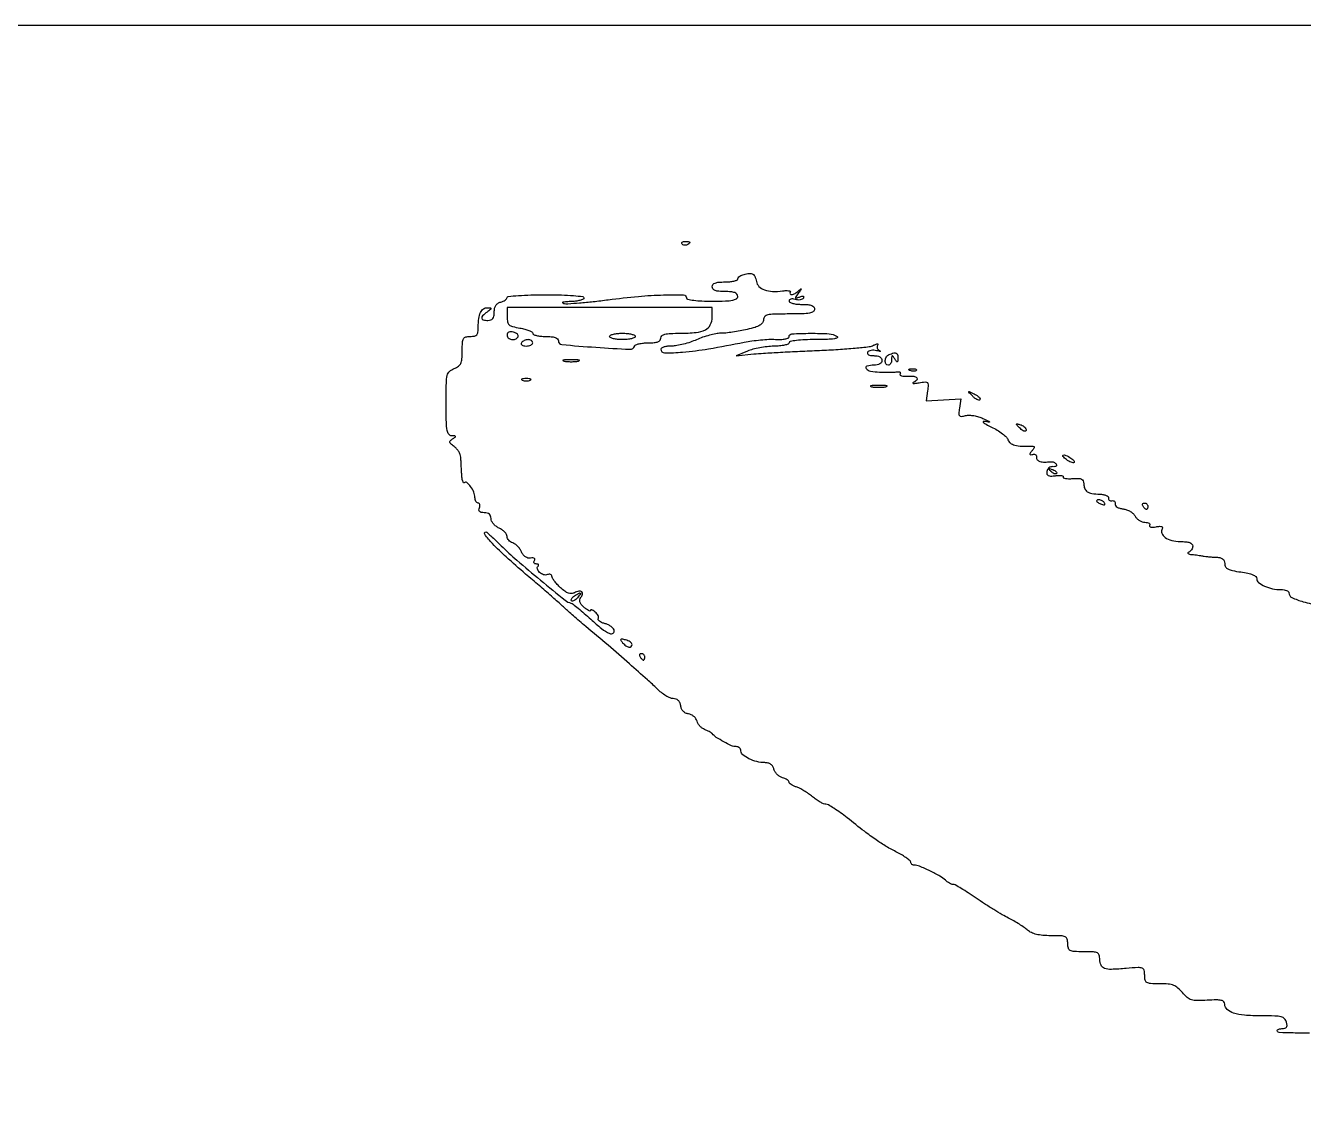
# Model space of a CAD drawing. Extents: x 0 to 2372, y 0 to 2187.
# Drawn here: x 838.7 to 1237.6, y 1851.9 to 2187 of the extents above; entities that cross this region are included whole.
import ezdxf

# ---------------------------------------------------------------- set-up
doc = ezdxf.new("R2010")
doc.units = 0

msp = doc.modelspace()

# ---------------------------------------------------------------- linework, layer by layer
msp.add_lwpolyline([(0, 1093.5), (0, 0), (1186, 0), (2372, 0), (2372, 1093.5), (2372, 2187), (1186, 2187), (0, 2187)], close=True)
for points in [[(1046, 2119.39235, -0.242453), (1045.73067, 2118.869573, -0.095999), (1044.973487, 2118.524204, -0.093664), (1044.127513, 2118.482091, -0.223667), (1043.613087, 2118.817021, -0.158515), (1043.534562, 2119.139071, -0.191218), (1043.669932, 2119.417083, -0.126631), (1044.024148, 2119.605052, -0.059057), (1044.543989, 2119.666667, -0.017729), (1045.102116, 2119.64687, -0.028836), (1045.572297, 2119.586086, -0.02859), (1045.921037, 2119.499492, -0.328686)], [(989, 2096.127808, 0.04612), (989.149898, 2094.506194, 0.168042), (989.65384, 2093.620552, 0.121671), (990.706743, 2093.074607, 0.019411), (993, 2092.615991, -0.022653), (994.532563, 2092.299157, -0.034344), (995.825, 2091.873976, -0.037096), (996.759462, 2091.410249, -0.264949), (997, 2090.988182, 0.297409), (997.249717, 2090.605496, 0.043099), (998.175, 2090.290279, 0.037255), (999.467036, 2090.071522, 0.023315), (1001, 2090, -0.021755), (1002.77831, 2089.922588, -0.059525), (1004.007624, 2089.665811, -0.101744), (1004.737489, 2089.240503, -0.213244), (1005, 2088.652973, 0.388056), (1006.096152, 2087.453293, 0.005442), (1016.710216, 2086.610425, 0.005573), (1027.337622, 2086.001712, 0.33379), (1028.833333, 2087.021154, -0.222677), (1029.199076, 2087.401047, -0.034964), (1030.219271, 2087.712464, -0.033209), (1031.558868, 2087.928615, -0.0234), (1033.083333, 2088, 0.021008), (1034.924033, 2088.077374, 0.070548), (1036.097222, 2088.345745, 0.129174), (1036.754252, 2088.81746, 0.17454), (1037, 2089.5, -0.223375), (1037.340411, 2090.223952, -0.1128), (1038.260957, 2090.688177, -0.050208), (1039.991896, 2090.935804, -0.010441), (1043.065741, 2091, 0.023345), (1048.009437, 2091.23095, 0.094214), (1050.897945, 2092.065428, 0.162352), (1052.437807, 2093.622668, 0.114976), (1053, 2096.035184), (1053, 2099), (1021, 2099), (989, 2099)], [(989, 2090.40638, 0.209732), (989.391151, 2089.514896, 0.149439), (990.387437, 2089.037105, 0.132449), (991.575808, 2089.171815, 0.161631), (992.429736, 2089.88631, 0.21724), (992.477599, 2090.264948, 0.124503), (992.232402, 2090.665037, 0.082294), (991.710675, 2091.028927, 0.047293), (990.988753, 2091.29269, 0.04857), (990.131731, 2091.429865, 0.120805), (989.511075, 2091.317696, 0.169002), (989.137767, 2090.967068, 0.121055)], [(1029, 2090, -0.295869), (1028.748945, 2089.612873, -0.04382), (1027.825, 2089.29375, -0.037669), (1026.532944, 2089.07239, -0.023598), (1025, 2089, -0.023598), (1023.467056, 2089.07239, -0.037669), (1022.175, 2089.29375, -0.04382), (1021.251055, 2089.612873, -0.295869), (1021, 2090, -0.295869), (1021.251055, 2090.387127, -0.04382), (1022.175, 2090.70625, -0.037669), (1023.467056, 2090.92761, -0.023598), (1025, 2091, -0.023598), (1026.532944, 2090.92761, -0.037669), (1027.825, 2090.70625, -0.04382), (1028.748945, 2090.387127, -0.295869)], [(993.5, 2088, 0.202618), (993.441401, 2087.621877, 0.181468), (993.66835, 2087.29375, 0.104212), (994.195401, 2087.071541, 0.047867), (994.940983, 2087, 0.0466), (995.729059, 2087.073608, 0.066561), (996.395164, 2087.29375, 0.086673), (996.844577, 2087.618015, 0.195654), (997, 2088, 0.142666), (996.888931, 2088.38134, 0.09965), (996.576711, 2088.70625, 0.08433), (996.109818, 2088.925146, 0.067639), (995.559017, 2089, 0.061875), (994.961978, 2088.925833, 0.051278), (994.359775, 2088.70625, 0.053305), (993.842344, 2088.382836, 0.08825)], [(1006.75, 2082.294267, 0.029693), (1007.774707, 2082.159351, 0.017887), (1009, 2082.115502, 0.017887), (1010.225293, 2082.159351, 0.029693), (1011.25, 2082.294267, 0.142433), (1011.560023, 2082.453014, 0.611425), (1011.517187, 2082.600334, 0.039503), (1010.61149, 2082.701569, 0.008087), (1009, 2082.727636, 0.008087), (1007.38851, 2082.701569, 0.039503), (1006.482813, 2082.600334, 0.611425), (1006.439977, 2082.453014, 0.142433)], [(1110.984687, 2083.25, -0.011938), (1110.952739, 2082.271084, -0.327416), (1110.798096, 2082.083458, -0.309569), (1110.563444, 2082.169589, -0.011213), (1110, 2083, 0.011213), (1109.436556, 2083.830411, 0.309569), (1109.201904, 2083.916542, 0.327416), (1109.047261, 2083.728916, 0.011938), (1109.015313, 2082.75, -0.055145), (1108.935321, 2082.080571, -0.074289), (1108.710748, 2081.514062, -0.09332), (1108.382749, 2081.13386, -0.169824), (1108, 2081, -0.266094), (1107.266132, 2081.420317, -0.152487), (1107.028666, 2082.444276, -0.118456), (1107.406519, 2083.621525, -0.161605), (1108.25, 2084.337719, -0.025847), (1109.697337, 2084.836454, -0.166187), (1110.459361, 2084.798932, -0.246451), (1110.867879, 2084.322649, -0.058677)], [(1116.729167, 2079.395833, -0.126455), (1116.402231, 2079.202593, -0.060344), (1115.916927, 2079.123424, -0.05415), (1115.359369, 2079.160852, -0.051402), (1114.8125, 2079.316886, -0.054073), (1114.395823, 2079.538436, -0.470617), (1114.37858, 2079.720685, -0.168741), (1114.670344, 2079.862007, -0.018894), (1115.416667, 2079.921053, -0.028489), (1116.112848, 2079.910055, -0.077125), (1116.592839, 2079.799335, -0.208169), (1116.77538, 2079.614691, -0.296942)], [(993.75, 2076.337719, 0.057986), (994.320008, 2076.181385, 0.037979), (995, 2076.12966, 0.037979), (995.679992, 2076.181385, 0.057986), (996.25, 2076.337719, 0.174857), (996.459382, 2076.525001, 0.447206), (996.398438, 2076.693942, 0.078554), (995.89144, 2076.810911, 0.017491), (995, 2076.842105, 0.017491), (994.10856, 2076.810911, 0.078554), (993.601562, 2076.693942, 0.447206), (993.540618, 2076.525001, 0.174857)], [(1102.75, 2074.294267, 0.029693), (1103.774707, 2074.159351, 0.017887), (1105, 2074.115502, 0.017887), (1106.225293, 2074.159351, 0.029693), (1107.25, 2074.294267, 0.142433), (1107.560023, 2074.453014, 0.611425), (1107.517187, 2074.600334, 0.039503), (1106.61149, 2074.701569, 0.008087), (1105, 2074.727636, 0.008087), (1103.38851, 2074.701569, 0.039503), (1102.482813, 2074.600334, 0.611425), (1102.439977, 2074.453014, 0.142433)], [(1136.561837, 2070.228504, -0.253633), (1136.205514, 2070.122712, -0.066521), (1135.62434, 2070.328967, -0.05091), (1134.931813, 2070.778353, -0.032763), (1134.22619, 2071.426339, -0.002294), (1133.072152, 2072.645748, -0.404836), (1133.074764, 2072.808394, -0.323466), (1133.256694, 2072.8377, -0.001975), (1134.835646, 2072.035795, -0.029819), (1135.687471, 2071.53269, -0.05386), (1136.306169, 2071.010796, -0.082345), (1136.619194, 2070.551408, -0.314606)], [(1151, 2060.770566, -0.214681), (1150.871103, 2060.484197, -0.22275), (1150.574222, 2060.396714, -0.100348), (1150.096566, 2060.57205, -0.035237), (1149.5, 2061, -0.012711), (1148.925401, 2061.50208, -0.017822), (1148.440625, 2061.980891, -0.014236), (1148.071145, 2062.395857, -0.176553), (1148, 2062.59106, -0.407084), (1148.095087, 2062.688496, -0.044074), (1148.440625, 2062.666459, -0.034664), (1148.924595, 2062.557685, -0.019009), (1149.5, 2062.361626, -0.054778), (1150.073663, 2062.065988, -0.05745), (1150.559375, 2061.656816, -0.064053), (1150.88993, 2061.201557, -0.125677)], [(1164.97104, 2052.03906, -0.03592), (1165.500559, 2051.648316, -0.061262), (1165.871132, 2051.243196, -0.090717), (1166.037523, 2050.887527, -0.266567), (1165.969467, 2050.636134, -0.250852), (1165.663344, 2050.543502, -0.044), (1165.06594, 2050.71896, -0.038583), (1164.334699, 2051.072856, -0.025882), (1163.557298, 2051.581761, -0.043075), (1162.474467, 2052.526636, -0.554506), (1162.581398, 2052.95367, -0.193244), (1163.431143, 2052.894999, -0.028307)], [(1160.526461, 2047.193128, -0.20742), (1160.220211, 2047.072099, -0.082976), (1159.768815, 2047.162781, -0.063152), (1159.246577, 2047.441312, -0.043285), (1158.733333, 2047.875912, -0.011214), (1158.106486, 2048.536448, -0.400052), (1158.111181, 2048.729672, -0.286372), (1158.336218, 2048.78179, -0.008399), (1159.293128, 2048.435707, -0.036269), (1159.940734, 2048.133723, -0.070189), (1160.395085, 2047.789051, -0.120343), (1160.59249, 2047.461316, -0.278911)], [(1173, 2038.606989, 0.2252), (1173.088769, 2038.419896, 0.029412), (1173.455882, 2038.154486, 0.029555), (1173.957462, 2037.875192, 0.020646), (1174.551938, 2037.618443, 0.036408), (1175.131719, 2037.443138, 0.155351), (1175.487528, 2037.474315, 0.32948), (1175.606889, 2037.674071, 0.1144), (1175.492921, 2038.011454, 0.115814), (1174.901891, 2038.603931, 0.080554), (1174.026239, 2038.969265, 0.115534), (1173.291154, 2038.972535, 0.349578)], [(1189, 2037, -0.042167), (1188.967655, 2036.617151, -0.061769), (1188.870461, 2036.29375, -0.081139), (1188.727648, 2036.07446, -0.210953), (1188.559017, 2036, -0.151918), (1188.34829, 2036.065539, -0.038439), (1188.066025, 2036.29375, -0.035638), (1187.768994, 2036.617226, -0.029505), (1187.5, 2037, -0.082592), (1187.343488, 2037.3821, -0.161196), (1187.3746, 2037.70625, -0.182303), (1187.586039, 2037.921712, -0.108972), (1187.940983, 2038, -0.093332), (1188.345238, 2037.923877, -0.09642), (1188.688914, 2037.70625, -0.099167), (1188.918938, 2037.381556, -0.105053)], [(1010.979944, 2008.475834, -0.039407), (1010.453252, 2007.934292, -0.06172), (1009.916631, 2007.569338, -0.085026), (1009.452534, 2007.423579, -0.234162), (1009.13646, 2007.530207, -0.225585), (1009.032091, 2007.823706, -0.108439), (1009.159984, 2008.21208, -0.073916), (1009.507686, 2008.640546, -0.044429), (1010.02896, 2009.03906, -0.007952), (1011.458847, 2009.911828, -0.273213), (1011.839289, 2009.911334, -0.447869), (1011.89468, 2009.6293, -0.011124)], [(1025.065294, 1994.421326, 0.057778), (1026.051057, 1993.47943, 0.11701), (1027.027751, 1993.049976, 0.227657), (1027.703661, 1993.234413, 0.217518), (1028, 1993.883369, 0.18499), (1027.855541, 1994.260458, 0.058693), (1027.395712, 1994.665273, 0.049464), (1026.730253, 1995.033806, 0.037801), (1025.942849, 1995.304694, 0.01302), (1024.834001, 1995.564019, 0.253319), (1024.50812, 1995.465884, 0.363425), (1024.483961, 1995.182104, 0.020124)], [(1030.5, 1990, 0.029505), (1030.768994, 1989.617226, 0.035638), (1031.066025, 1989.29375, 0.038439), (1031.34829, 1989.065539, 0.151918), (1031.559017, 1989, 0.210953), (1031.727648, 1989.07446, 0.081139), (1031.870461, 1989.29375, 0.061769), (1031.967655, 1989.617151, 0.042167), (1032, 1990, 0.105053), (1031.918938, 1990.381556, 0.099167), (1031.688914, 1990.70625, 0.09642), (1031.345238, 1990.923877, 0.093332), (1030.940983, 1991, 0.108972), (1030.586039, 1990.921712, 0.182303), (1030.3746, 1990.70625, 0.161196), (1030.343488, 1990.3821, 0.082592)]]:
    msp.add_lwpolyline(points, format="xyb", close=True)
msp.add_lwpolyline([(1239.496565, 1872.629145, -0.00855), (1234.365683, 1872.65527, -0.003317), (1230.011963, 1872.780801, -0.250491), (1229.424537, 1873.122102, -0.225293), (1229.387766, 1873.453852, -0.172986), (1229.618682, 1873.742118, -0.09488), (1230.131922, 1873.937438, -0.043639), (1230.847363, 1874, 0.056492), (1231.76479, 1874.103986, 0.182037), (1232.267956, 1874.437874, 0.172237), (1232.442099, 1875.035188, 0.049623), (1232.289749, 1876, 0.134452), (1231.676773, 1877.062982, 0.134455), (1230.607742, 1877.665325, 0.054469), (1228.618719, 1877.939479, 0.007035), (1224.317627, 1878, -0.018731), (1219.115439, 1878.194956, -0.058887), (1215.691092, 1878.862598, -0.107382), (1213.718536, 1880.002866, -0.21124), (1213, 1881.627733, 0.192872), (1212.700127, 1882.376205, 0.148611), (1211.926911, 1882.812376, 0.059924), (1210.41046, 1882.962748, 0.010419), (1207.530049, 1882.84255, -0.014561), (1204.31508, 1882.735057, -0.076623), (1202.573346, 1882.995879, -0.105364), (1201.261362, 1883.73241, -0.039879), (1199.791026, 1885.25, 0.041951), (1198.395951, 1886.678037, 0.085292), (1197.056599, 1887.486447, 0.071078), (1195.366324, 1887.883928, 0.022265), (1192.760977, 1888, -0.011144), (1189.846449, 1888.064965, -0.115901), (1188.70104, 1888.388569, -0.216647), (1188.161436, 1889.116383, -0.052868), (1188, 1890.638889, 0.054464), (1187.828603, 1892.207716, 0.254471), (1187.252442, 1892.86995, 0.104606), (1186.004407, 1893.055985, 0.006478), (1182.25, 1892.779777, -0.012222), (1177.618056, 1892.492462, -0.091526), (1175.449953, 1892.809142, -0.20845), (1174.385921, 1893.777963, -0.105687), (1174, 1895.583333, 0.069015), (1173.812012, 1896.938789, 0.214436), (1173.232759, 1897.629167, 0.102438), (1172.007084, 1897.936996, 0.010475), (1169, 1898, -0.010324), (1165.96031, 1898.06277, -0.105983), (1164.75, 1898.375, -0.217022), (1164.180083, 1899.080151, -0.063163), (1164, 1900.5, 0.066096), (1163.810662, 1901.926048, 0.220177), (1163.218856, 1902.632329, 0.101124), (1161.952858, 1902.939937, 0.009199), (1158.688561, 1903, -0.020547), (1156.187628, 1903.102814, -0.038688), (1154.193579, 1903.423614, -0.048535), (1152.627141, 1903.966892, -0.076017), (1151.438561, 1904.75, 0.031221), (1150.420684, 1905.559572, 0.011562), (1148.894452, 1906.573438, 0.011406), (1147.173572, 1907.605979, 0.013493), (1145.5, 1908.5, -0.016212), (1143.543549, 1909.558848, -0.006114), (1140.875197, 1911.160937, -0.006048), (1138.011925, 1912.976232, -0.007329), (1135.373009, 1914.75, 0.007467), (1132.949317, 1916.378133, 0.01051), (1130.736921, 1917.751563, 0.00703), (1128.858891, 1918.828062, 0.127287), (1128.194438, 1919, -0.089449), (1127.698406, 1919.089455, -0.035117), (1127.063589, 1919.378332, -0.03336), (1126.404682, 1919.79507, -0.035495), (1125.821429, 1920.28794, 0.06494), (1124.115563, 1921.565649, 0.01547), (1120.966609, 1923.213968, 0.013541), (1117.745772, 1924.668614, 0.099611), (1116.098871, 1925, -0.081473), (1115.679165, 1925.068847, -0.091985), (1115.322793, 1925.267546, -0.100691), (1115.084514, 1925.563409, -0.119895), (1115, 1925.910794, 0.219419), (1114.784751, 1926.377675, 0.019954), (1113.751563, 1927.191036, 0.022932), (1112.378176, 1928.09309, 0.015874), (1110.75, 1928.990077, -0.015775), (1107.367732, 1930.852548, -0.017351), (1104.217908, 1932.869685, -0.012745), (1100.510516, 1935.57156, -0.004123), (1095.160202, 1939.75419, 0.011261), (1093.017758, 1941.38032, 0.015021), (1090.997261, 1942.752793, 0.012223), (1089.272088, 1943.792074, 0.130166), (1088.486928, 1944, -0.105567), (1087.793553, 1944.148045, -0.023974), (1086.714809, 1944.69418, -0.02379), (1085.50677, 1945.458578, -0.021149), (1084.326725, 1946.363167, 0.021059), (1083.079552, 1947.319571, 0.017148), (1081.669413, 1948.239019, 0.017482), (1080.310508, 1948.996541, 0.04259), (1079.25, 1949.430555, -0.030966), (1078.388528, 1949.759979, -0.041785), (1077.660938, 1950.167605, -0.0478), (1077.149775, 1950.589244, -0.198952), (1077, 1950.950756, 0.195493), (1076.85722, 1951.30198, 0.054743), (1076.3907, 1951.686378, 0.046441), (1075.719858, 1952.041614, 0.034615), (1074.925787, 1952.309156, -0.076712), (1074.092123, 1952.670405, -0.055901), (1073.301539, 1953.301539, -0.055901), (1072.670405, 1954.092123, -0.076712), (1072.309156, 1954.925787, 0.076817), (1071.923274, 1955.815789, 0.096291), (1071.308367, 1956.470005, 0.092062), (1070.469665, 1956.865633, 0.064378), (1069.430422, 1957, -0.062916), (1066.974894, 1957.310211, -0.051648), (1064.493933, 1958.228609, -0.055244), (1062.578365, 1959.451347, -0.226851), (1062, 1960.660515, 0.113855), (1061.882121, 1961.171474, 0.10031), (1061.54904, 1961.606526, 0.093878), (1061.051036, 1961.898462, 0.085964), (1060.464817, 1962, -0.105979), (1059.0661, 1962.299837, -0.018689), (1056.645267, 1963.498369, -0.020363), (1054.297808, 1964.898511, -0.073702), (1053, 1966.049843, 0.075013), (1052.689744, 1966.323639, 0.018567), (1052.104924, 1966.671165, 0.018575), (1051.398025, 1967.023072, 0.017658), (1050.655061, 1967.327988, -0.0719), (1049.911622, 1967.731899, -0.049587), (1049.203142, 1968.379236, -0.049424), (1048.633239, 1969.156614, -0.069627), (1048.303124, 1969.948854, 0.089243), (1047.949157, 1970.712997, 0.064361), (1047.314064, 1971.408048, 0.063066), (1046.507165, 1971.932024, 0.077248), (1045.648063, 1972.193807, -0.077867), (1044.730352, 1972.474685, -0.087874), (1043.98498, 1973.01556, -0.086017), (1043.459359, 1973.79023, -0.070985), (1043.180449, 1974.75, 0.063093), (1042.91396, 1975.723878, 0.102629), (1042.433306, 1976.429986, 0.110564), (1041.740555, 1976.853152, 0.082216), (1040.853526, 1977, -0.102172), (1039.878939, 1977.201252, -0.032918), (1038.558893, 1977.876926, -0.031263), (1037.151312, 1978.84281, -0.030382), (1035.860872, 1979.985281, 0.013867), (1032.787251, 1982.892982, 0.002807), (1027.161773, 1987.870047, 0.002939), (1020.508109, 1993.621823, 0.002648), (1013.552629, 1999.5, -0.002628), (1011.601145, 2001.149095, -0.002738), (1009.693709, 2002.796379, -0.002632), (1008.059979, 2004.23821, -0.011986), (1007.13419, 2005.104694, 0.014023), (1006.025978, 2006.133479, 0.000982), (1002.832613, 2008.924354, 0.001391), (999.008386, 2012.234697, 0.001047), (994.785346, 2015.854392, -0.007901), (988.745876, 2021.176329, -0.01912), (984.50285, 2025.343369, -0.025604), (982.02082, 2028.260401, -0.6216), (982.385869, 2029, -0.181573), (982.681109, 2028.88913, -0.003185), (983.979714, 2027.739009, -0.007576), (985.47893, 2026.352512, -0.004922), (987.171053, 2024.707263, 0.017056), (992.066479, 2020.173245, 0.005929), (999.416148, 2013.968582, 0.002361), (1007.116322, 2007.683658, 0.107949), (1008.934243, 2006.772171, -0.10174), (1009.575946, 2006.460231, -0.006784), (1011.189918, 2005.184638, -0.009559), (1013.078185, 2003.58929, -0.006998), (1015.11442, 2001.75, 0.018941), (1018.502126, 1998.833799, 0.060772), (1021.034009, 1997.27637, 0.28423), (1022.127328, 1997.412396, 0.325731), (1022.396258, 1998.409753, 0.106962), (1022.013353, 1998.994802, 0.046256), (1021.289062, 1999.587387, 0.042939), (1020.371207, 2000.097722, 0.043957), (1019.386744, 2000.439069, -0.036283), (1018.478681, 2000.73842, -0.065107), (1017.798992, 2001.128491, -0.102301), (1017.440288, 2001.540896, -0.272873), (1017.448091, 2001.91601, 0.170426), (1017.540169, 2002.335717, 0.077158), (1017.384934, 2002.884534, 0.063159), (1017.019468, 2003.47292, 0.049067), (1016.48899, 2004.009138, 0.029449), (1015.916825, 2004.429689, 0.069201), (1015.437391, 2004.653517, 0.155591), (1015.132291, 2004.650434, 0.323634), (1015, 2004.467457, -0.447691), (1014.835998, 2004.321004, -0.091026), (1014.413537, 2004.449137, -0.044701), (1013.770564, 2004.857084, -0.020213), (1013.003531, 2005.496804, -0.035889), (1012.155456, 2006.382886, -0.09203), (1011.725286, 2007.155195, -0.133337), (1011.68394, 2007.84875, -0.122395), (1011.994855, 2008.493801, 0.105253), (1012.54569, 2009.544177, 0.303539), (1012.302405, 2010.287903, 0.219823), (1011.382112, 2010.505799, 0.072909), (1010.044608, 2010.023874, -0.103789), (1009.099295, 2009.747373, -0.106369), (1008.131488, 2009.878057, -0.073796), (1007.036423, 2010.467064, -0.026721), (1005.676091, 2011.599526, -0.019754), (1004.651502, 2012.627756, -0.024479), (1003.786102, 2013.665313, -0.023979), (1003.158487, 2014.586095, -0.138457), (1003, 2015.147458, 0.155726), (1002.884796, 2015.50838, 0.152163), (1002.580852, 2015.739845, 0.113417), (1002.11899, 2015.796927, 0.065972), (1001.573113, 2015.66643, -0.175731), (1000.378422, 2015.644329, -0.104412), (999.141078, 2016.381802, -0.127958), (998.460292, 2017.442264, -0.282574), (998.675343, 2018.342009, 0.122915), (998.82533, 2018.591776, 0.257487), (998.780004, 2018.806715, 0.162272), (998.532667, 2018.954036, 0.053916), (998.10765, 2019, -0.097635), (997.690976, 2019.082147, -0.175133), (997.4357, 2019.313396, -0.170423), (997.383222, 2019.659706, -0.091847), (997.541335, 2020.066882, 0.13119), (997.662705, 2020.469653, 0.265257), (997.512712, 2020.753056, 0.143638), (997.072595, 2020.879671, 0.04133), (996.359417, 2020.816882, -0.100729), (995.527444, 2020.842142, -0.092378), (994.742845, 2021.188171, -0.081275), (994.057801, 2021.841614, -0.057574), (993.51801, 2022.75912, 0.049135), (993.005489, 2023.664809, 0.040469), (992.294985, 2024.518615, 0.042084), (991.505333, 2025.199735, 0.080244), (990.758945, 2025.576508, -0.069865), (990.086571, 2025.898681, -0.066634), (989.51669, 2026.397912, -0.071383), (989.131521, 2026.991239, -0.108742), (989, 2027.588826, 0.137009), (988.821509, 2028.227981, 0.055675), (988.265625, 2028.950354, 0.0495), (987.456438, 2029.638536, 0.044609), (986.5, 2030.181954, -0.05602), (985.543894, 2030.754356, -0.055346), (984.734375, 2031.526775, -0.060448), (984.183105, 2032.372764, -0.114691), (984, 2033.160515, 0.087113), (983.861224, 2033.951005, 0.127053), (983.463644, 2034.53174, 0.115626), (982.802236, 2034.882397, 0.064404), (981.893011, 2035, -0.044649), (980.964874, 2035.083046, -0.150258), (980.429276, 2035.359682, -0.20361), (980.234478, 2035.828212, -0.089917), (980.361626, 2036.5, 0.055937), (980.511135, 2037.074366, 0.100118), (980.483616, 2037.559375, 0.147206), (980.289193, 2037.877514, 0.184534), (979.968615, 2038, -0.173768), (979.596477, 2038.133358, -0.091068), (979.275188, 2038.514062, -0.072178), (979.052079, 2039.080504, -0.053286), (978.968197, 2039.75, 0.094883), (978.617203, 2041.418263, 0.057944), (977.627626, 2043.177765, 0.070155), (976.477146, 2044.368592, 0.378673), (975.651123, 2044.31779, -0.46849), (975.389858, 2044.341591, -0.078845), (975.141021, 2044.86158, -0.040927), (974.940322, 2045.816486, -0.018835), (974.82895, 2047.083333, 0.000275), (974.755879, 2048.52697, 0.000239), (974.677768, 2050.039351, 0.000241), (974.605768, 2051.40789, 0.00071), (974.554487, 2052.348499, 0.082487), (974.372341, 2053.161172, 0.044396), (973.902568, 2054.077291, 0.042651), (973.242099, 2054.950061, 0.051637), (972.480408, 2055.637984, -0.019994), (971.428623, 2056.473588, -0.16722), (971.126983, 2056.990674, -0.257743), (971.275048, 2057.456438, -0.048724), (972.004871, 2058.024172, 0.011345), (972.827789, 2058.570929, 0.315109), (972.912032, 2058.800893, 0.324682), (972.724941, 2058.953284, 0.011725), (971.75, 2058.984687, -0.233902), (970.824984, 2059.452579, -0.118143), (970.294024, 2060.681722, -0.038763), (970.050979, 2063.230187, -0.004399), (970, 2069.024751, -0.003966), (970.051076, 2075.464642, -0.052072), (970.336049, 2077.829743, -0.148959), (971.063141, 2079.100496, -0.098321), (972.5, 2080, 0.061658), (973.827224, 2080.701939, 0.134), (974.559354, 2081.58049, 0.089354), (974.909239, 2082.950213, 0.017966), (975, 2085.475249, -0.01256), (975.067778, 2088.172918, -0.114125), (975.388129, 2089.297525, -0.210735), (976.092482, 2089.83368, -0.058878), (977.5, 2090, 0.047248), (978.816757, 2090.124706, 0.170006), (979.535828, 2090.541821, 0.146099), (979.900185, 2091.361635, 0.03203), (980, 2092.918213, -0.030874), (980.167004, 2095.620213, -0.0796), (980.710063, 2097.492375, -0.127177), (981.616772, 2098.581655, -0.162142), (982.856989, 2098.968197, -0.019065), (983.783646, 2098.914873, -0.40921), (983.94396, 2098.723903, -0.205716), (983.7831, 2098.418112, -0.007864), (982.75, 2097.607954, 0.030055), (981.376746, 2096.429042, 0.228054), (981.089922, 2095.65023, 0.330793), (981.547214, 2095.14384, 0.049384), (983, 2095, 0.076682), (983.944075, 2095.145644, 0.153126), (984.557219, 2095.574202, 0.123302), (984.896597, 2096.351813, 0.041562), (985, 2097.59362, -0.051875), (985.122623, 2098.772352, -0.091055), (985.493194, 2099.676633, -0.103336), (986.1206, 2100.31534, -0.083343), (987, 2100.710251, 0.038887), (987.765484, 2100.975456, 0.050447), (988.4125, 2101.339118, 0.059916), (988.858742, 2101.740524, 0.181596), (989, 2102.116631, -0.386885), (989.322843, 2102.471413, -0.005179), (992.525, 2102.74051, -0.011469), (996.398823, 2102.93648, -0.006902), (1001, 2103, -0.006475), (1005.96574, 2102.935691, -0.014311), (1009.75, 2102.729167, -0.00943), (1012.613708, 2102.436047, -0.379241), (1013, 2102, -0.296482), (1012.742393, 2101.603749, -0.039186), (1011.751562, 2101.253747, -0.035161), (1010.378756, 2100.988396, -0.022157), (1008.75, 2100.863818, 0.00963), (1007.229397, 2100.785755, 0.045851), (1006.371228, 2100.645336, 0.564378), (1006.321831, 2100.479404, 0.161019), (1006.620137, 2100.311285, 0.063599), (1008.000579, 2100.218816, 0.005269), (1011.594992, 2100.473293, 0.006974), (1015.889886, 2100.88326, 0.005322), (1020.578601, 2101.447467, -0.009883), (1029.99729, 2102.493771, -0.017063), (1037.86776, 2102.940859, -0.011416), (1044.081842, 2102.939559, -0.407481), (1045, 2102, 0.358912), (1045.340974, 2101.586179, 0.01702), (1047.25, 2101.28125, 0.020476), (1049.801826, 2101.067911, 0.010616), (1053, 2101, 0.006994), (1057.191484, 2101.05863, 0.039364), (1059.416667, 2101.296875, 0.093584), (1060.586019, 2101.753078, 0.258593), (1061, 2102.5, 0.176579), (1060.750359, 2103.184843, 0.128937), (1060.083333, 2103.65625, 0.069535), (1058.888175, 2103.923415, 0.020272), (1057, 2104, -0.020272), (1055.111825, 2104.076585, -0.069535), (1053.916667, 2104.34375, -0.128937), (1053.249641, 2104.815157, -0.176579), (1053, 2105.5, -0.176579), (1053.249641, 2106.184843, -0.128937), (1053.916667, 2106.65625, -0.069535), (1055.111825, 2106.923415, -0.020272), (1057, 2107, 0.021846), (1058.53306, 2107.067015, 0.035085), (1059.825, 2107.272211, 0.039313), (1060.757695, 2107.567115, 0.305498), (1061, 2107.926676, -0.253148), (1061.375264, 2108.62037, -0.0583), (1062.607321, 2109.23474, -0.05502), (1064.133716, 2109.602087, -0.082562), (1065.5, 2109.549448, -0.159564), (1065.906494, 2109.316857, -0.057), (1066.300055, 2108.766443, -0.049391), (1066.623321, 2108.018914, -0.04086), (1066.819335, 2107.173322, 0.16233), (1067.610948, 2105.607022, 0.10832), (1069.322845, 2104.521348, 0.079138), (1071.845368, 2104.032459, 0.044834), (1074.959988, 2104.207435, -0.023529), (1076.051895, 2104.315535, -0.052607), (1076.883701, 2104.271003, -0.111355), (1077.330644, 2104.092282, -0.400044), (1077.38817, 2103.819056, 0.261563), (1077.364818, 2103.262186, 0.327083), (1077.813441, 2103.034969, 0.093337), (1078.866441, 2103.418808, 0.048172), (1080.001772, 2104.25, -0.005631), (1080.736204, 2104.890213, -0.665625), (1080.819722, 2104.847908, -0.141032), (1080.735795, 2104.620002, -0.002515), (1079.951772, 2103.562769, 0.006103), (1079.079153, 2102.368249, 0.22611), (1079.022349, 2102.045029, 0.425581), (1079.234096, 2101.93064, 0.012342), (1080.301938, 2102.301315, -0.026807), (1081.032793, 2102.53156, -0.137342), (1081.453918, 2102.522554, -0.355881), (1081.591496, 2102.31824, -0.116116), (1081.467781, 2101.947868, -0.141901), (1081.082378, 2101.599266, -0.072583), (1080.45576, 2101.399599, -0.062851), (1079.695838, 2101.37069, -0.05501), (1078.915843, 2101.52671, 0.048244), (1078.173679, 2101.68561, 0.087677), (1077.556303, 2101.648274, 0.133305), (1077.153666, 2101.428127, 0.204114), (1077, 2101.067388, 0.287184), (1077.25819, 2100.654942, 0.047885), (1078.175, 2100.313545, 0.040007), (1079.467168, 2100.077342, 0.025213), (1081, 2100, -0.020272), (1082.888175, 2099.923415, -0.069535), (1084.083333, 2099.65625, -0.128937), (1084.750359, 2099.184843, -0.176579), (1085, 2098.5, -0.258593), (1084.586019, 2097.753078, -0.093584), (1083.416667, 2097.296875, -0.039364), (1081.191484, 2097.05863, -0.006994), (1077, 2097, 0.005795), (1072.379722, 2096.946452, 0.050416), (1070.343941, 2096.692867, 0.151234), (1069.375705, 2096.132219, 0.188625), (1069, 2095.171748, -0.153275), (1068.707404, 2094.239691, -0.107579), (1067.895627, 2093.486322, -0.060197), (1066.403658, 2092.831625, -0.016604), (1063.92371, 2092.171748, -0.011411), (1061.747601, 2091.721484, -0.00938), (1059.406303, 2091.33775, -0.0095), (1057.241601, 2091.066415, -0.024699), (1055.67371, 2090.978038, 0.0443), (1054.150918, 2090.832225, 0.018879), (1052.151761, 2090.381479, 0.018505), (1050.042376, 2089.737005, 0.023117), (1048.140796, 2088.978038, -0.024878), (1046.223475, 2088.2206, -0.01915), (1044.066062, 2087.581049, -0.01951), (1041.998777, 2087.138519, -0.042993), (1040.390796, 2087, 0.027912), (1039.091586, 2086.927417, 0.04382), (1037.996046, 2086.70625, 0.054414), (1037.227502, 2086.385377, 0.273146), (1037, 2086, 0.413866), (1038.126026, 2084.872639, 0.021409), (1043.785162, 2085.108343, 0.020803), (1051.881942, 2086.13429, 0.008059), (1063, 2088.200618, -0.015937), (1065.416377, 2088.61044, -0.011499), (1068.132812, 2088.919086, -0.011634), (1070.731358, 2089.09312, -0.024595), (1072.75, 2089.081871, 0.021097), (1074.463662, 2089.060338, 0.041549), (1075.816257, 2089.213385, 0.056431), (1076.727458, 2089.503723, 0.295581), (1077, 2089.924471, -0.399871), (1077.852499, 2090.819994, -0.011045), (1083.716319, 2090.979089, -0.01614), (1089.49211, 2090.821709, -0.129267), (1092, 2090, -0.54255), (1092.001188, 2089.583388, -0.109074), (1091.149305, 2089.260647, -0.029154), (1088.967769, 2089.071327, -0.006605), (1085.25, 2089.015313, 0.010252), (1081.946566, 2088.941438, 0.0199), (1079.316328, 2088.723532, 0.016208), (1077.344294, 2088.415665, 0.360365), (1077, 2088, -0.313009), (1076.726819, 2087.606374, -0.033668), (1075.604687, 2087.271402, -0.031884), (1074.070606, 2087.025349, -0.019822), (1072.25, 2086.923922, 0.024027), (1070.175555, 2086.790852, 0.017024), (1067.867188, 2086.451066, 0.017236), (1065.679744, 2085.974161, 0.034505), (1064, 2085.421033), (1060.5, 2083.994221), (1066, 2084.517521, -0.008184), (1069.048865, 2084.757324, -0.001801), (1074.290625, 2085.064429, -0.001873), (1080.353901, 2085.374971, -0.001801), (1086.5, 2085.644491, 0.00556), (1092.382261, 2085.946766, 0.007721), (1097.643261, 2086.357442, 0.005077), (1102.029258, 2086.813009, 0.092034), (1103.370677, 2087.223849, -0.015642), (1104.190857, 2087.619507, -0.112792), (1104.618624, 2087.703352, -0.4489), (1104.747571, 2087.548961, -0.101732), (1104.614447, 2087.185178, 0.118812), (1104.472922, 2086.753873, 0.114828), (1104.540711, 2086.299535, 0.105256), (1104.811748, 2085.891658, 0.086344), (1105.243769, 2085.594641, -0.058568), (1105.520827, 2085.425905, -0.694619), (1105.494766, 2085.343827, -0.063634), (1105.111459, 2085.37377, -0.008892), (1104.334157, 2085.549908, 0.048854), (1103.457973, 2085.676056, 0.056234), (1102.615598, 2085.619543, 0.064797), (1101.929225, 2085.400625, 0.145784), (1101.52514, 2085.040677, 0.226763), (1101.480691, 2084.629141, 0.185794), (1101.770714, 2084.288834, 0.090659), (1102.444918, 2084.067816, 0.034002), (1103.440983, 2084, -0.045128), (1104.517041, 2083.90268, -0.087671), (1105.323497, 2083.603459, -0.119789), (1105.819301, 2083.124015, -0.141873), (1106, 2082.5, -0.140575), (1105.822179, 2081.88002, -0.118484), (1105.333333, 2081.4, -0.088208), (1104.543379, 2081.09863, -0.04716), (1103.5, 2081, 0.061163), (1101.32179, 2080.732546, 0.551795), (1101.076461, 2079.987273, 0.176425), (1102.458788, 2079.175285, 0.038514), (1105.25, 2078.881517, 0.004738), (1106.976138, 2078.849762, 0.005215), (1108.648228, 2078.85229, 0.004876), (1110.076229, 2078.883273, 0.026249), (1110.850352, 2078.948399, -0.058975), (1111.329918, 2078.957323, -0.151321), (1111.64612, 2078.823795, -0.227431), (1111.756595, 2078.578789, -0.133263), (1111.66311, 2078.263917, 0.361185), (1111.706972, 2077.951837, 0.117292), (1112.146249, 2077.709323, 0.058243), (1112.972598, 2077.580571, 0.026839), (1114.062758, 2077.597422, -0.043097), (1115.932533, 2077.565597, -0.194247), (1116.879295, 2077.064401, -0.391376), (1116.846556, 2076.35149, -0.087708), (1115.75, 2075.595102, 0.313072), (1115.664368, 2075.450651, 0.386998), (1115.772845, 2075.347424, 0.038296), (1116.469706, 2075.385401, 0.009892), (1117.583088, 2075.554564, -0.017737), (1119.500471, 2075.815179, -0.222354), (1120.173129, 2075.578773, -0.2212), (1120.424726, 2074.910051, -0.01755), (1120.21018, 2072.978691), (1119.754184, 2069.87179), (1125.17192, 2070.218009), (1130.589656, 2070.564227), (1130.160469, 2067.639983, 0.018142), (1129.972368, 2065.928219, 0.194079), (1130.181624, 2065.275464, 0.252698), (1130.748423, 2065.047664, 0.030717), (1132.11564, 2065.288412, -0.065596), (1133.244154, 2065.407013, -0.032488), (1134.680844, 2065.275553, -0.031565), (1136.17642, 2064.942196, -0.039981), (1137.5, 2064.440458, -0.002002), (1139.339643, 2063.560276, -0.160092), (1139.56656, 2063.341227, -0.62177), (1139.483262, 2063.226256, -0.00457), (1138, 2063.492927, 0.198764), (1137.615011, 2063.412724, 0.503503), (1137.605396, 2063.173086, 0.047689), (1138.51773, 2062.571828, 0.010659), (1140.18523, 2061.733011, -0.024384), (1142.013346, 2060.749642, -0.028867), (1143.632574, 2059.641884, -0.029748), (1144.863876, 2058.568058, -0.13357), (1145.341611, 2057.75, 0.174868), (1146.042088, 2056.746119, 0.088036), (1147.458345, 2056.079866, 0.055471), (1149.658487, 2055.739993, 0.020775), (1152.785083, 2055.737202, -0.056742), (1153.371278, 2055.694504, -0.344503), (1153.559123, 2055.480841, -0.171016), (1153.447175, 2055.09315, -0.018217), (1152.865811, 2054.338312, 0.01434), (1152.264274, 2053.569683, 0.208169), (1152.188979, 2053.240543, 0.384829), (1152.387012, 2053.089844, 0.032114), (1153.080727, 2053.193576, -0.085191), (1153.603779, 2053.215906, -0.1388), (1154.009651, 2053.0428, -0.156677), (1154.233556, 2052.701784, -0.117424), (1154.25, 2052.25, 0.24726), (1154.465125, 2051.522207, 0.126702), (1155.300821, 2051.013809, 0.072291), (1156.746468, 2050.795103, 0.032172), (1158.674593, 2050.908038, -0.074416), (1159.165805, 2050.895395, -0.060531), (1159.670013, 2050.742071, -0.061965), (1160.110566, 2050.478057, -0.088621), (1160.413831, 2050.139425, -0.16501), (1160.490847, 2049.805233, -0.212283), (1160.336195, 2049.534456, -0.127201), (1159.938635, 2049.375448, -0.052989), (1159.356635, 2049.362905, 0.100405), (1158.717262, 2049.288526, 0.091296), (1158.132969, 2048.970813, 0.089915), (1157.693304, 2048.460661, 0.093595), (1157.468445, 2047.835608, 0.098915), (1157.498836, 2047.046752, 0.224464), (1157.864072, 2046.592596, 0.121834), (1158.655203, 2046.424459, 0.023211), (1160.13322, 2046.542171, -0.022563), (1161.225707, 2046.630603, -0.04923), (1162.063538, 2046.577978, -0.09887), (1162.527021, 2046.404469, -0.413706), (1162.588471, 2046.14315, 0.444117), (1162.667796, 2045.869687, 0.071638), (1163.263974, 2045.67902, 0.04131), (1164.267612, 2045.594586, 0.01999), (1165.5563, 2045.644377, -0.020578), (1167.371317, 2045.712367, -0.109889), (1168.332297, 2045.494842, -0.193946), (1168.82694, 2044.959767, -0.091004), (1169, 2044.016808, 0.092523), (1169.277395, 2042.530571, 0.157312), (1170.066166, 2041.557372, 0.107205), (1171.528222, 2041.000317, 0.030512), (1173.963091, 2040.781986, -0.035977), (1175.073646, 2040.670168, -0.058985), (1175.978253, 2040.400118, -0.083655), (1176.556244, 2040.025668, -0.257678), (1176.69975, 2039.599249, 0.118196), (1176.721928, 2039.200376, 0.151129), (1176.925864, 2038.896342, 0.134518), (1177.287853, 2038.737915, 0.085836), (1177.75, 2038.75, -0.100253), (1178.207348, 2038.748882, -0.14682), (1178.559375, 2038.559375, -0.14682), (1178.748882, 2038.207348, -0.100253), (1178.75, 2037.75, 0.209511), (1178.861243, 2037.242179, 0.095899), (1179.367342, 2036.769865, 0.068831), (1180.198786, 2036.396346, 0.042581), (1181.250384, 2036.183541, -0.057752), (1182.379212, 2035.919314, -0.047786), (1183.496815, 2035.392064, -0.049736), (1184.438544, 2034.697182, -0.086291), (1185.035568, 2033.933541, 0.072483), (1185.581708, 2033.194029, 0.056621), (1186.360896, 2032.567978, 0.057619), (1187.243322, 2032.143218, 0.083571), (1188.094201, 2032, -0.045418), (1188.829286, 2031.93309, -0.098855), (1189.353337, 2031.724617, -0.17695), (1189.584791, 2031.416867, -0.215269), (1189.538643, 2031.062526, 0.30191), (1189.549044, 2030.745956, 0.183252), (1189.872592, 2030.529764, 0.073901), (1190.575959, 2030.474053, 0.027731), (1191.559705, 2030.596605, -0.023132), (1192.665548, 2030.744702, -0.097972), (1193.326517, 2030.672741, -0.274081), (1193.568453, 2030.403487, -0.189874), (1193.493989, 2029.990273, 0.231353), (1193.35435, 2028.582507, 0.150688), (1194.368432, 2027.262205, 0.09543), (1196.448659, 2026.317165, 0.059103), (1199.122445, 2026, -0.022145), (1200.885474, 2025.921877, -0.065523), (1202.065726, 2025.658662, -0.11523), (1202.748469, 2025.211612, -0.192739), (1203, 2024.583333, -0.080074), (1202.906632, 2024.004061, -0.064399), (1202.632812, 2023.434649, -0.065245), (1202.227909, 2022.960859, -0.087674), (1201.75, 2022.662281, 0.147639), (1201.490956, 2022.454217, 0.409726), (1201.528125, 2022.246149, 0.10794), (1201.95654, 2022.064387, 0.023956), (1202.75, 2021.953947, -0.006201), (1203.684765, 2021.857515, -0.005895), (1204.632812, 2021.736472, -0.005861), (1205.46834, 2021.609767, -0.020692), (1206, 2021.5, 0.031497), (1206.568134, 2021.39544, 0.006389), (1207.5875, 2021.286719, 0.006714), (1208.778121, 2021.191207, 0.006245), (1210, 2021.125, -0.032861), (1211.447464, 2020.969029, -0.105924), (1212.340145, 2020.60823, -0.151167), (1212.827918, 2019.999556, -0.094155), (1213, 2019.093838, 0.134917), (1213.268491, 2018.116924, 0.139856), (1213.995959, 2017.430388, 0.070761), (1215.408591, 2016.935037, 0.014825), (1218, 2016.5, -0.018226), (1220.217396, 2016.11223, -0.047839), (1221.756286, 2015.627449, -0.075878), (1222.689349, 2015.052491, -0.22023), (1223, 2014.381411, 0.230024), (1223.575813, 2013.196002, 0.061602), (1225.420345, 2012.081834, 0.05368), (1227.917541, 2011.273428, 0.051501), (1230.5651, 2011, -0.037763), (1231.497546, 2010.929476, -0.056632), (1232.284748, 2010.716585, -0.074375), (1232.822281, 2010.404703, -0.227975), (1233, 2010.035184, 0.289358), (1233.94792, 2008.534355, 0.042375), (1237.476978, 2007.208275, 0.036361), (1242.461539, 2006.187227, 0.021652)], format="xyb")

doc.saveas('drawing.dxf')
